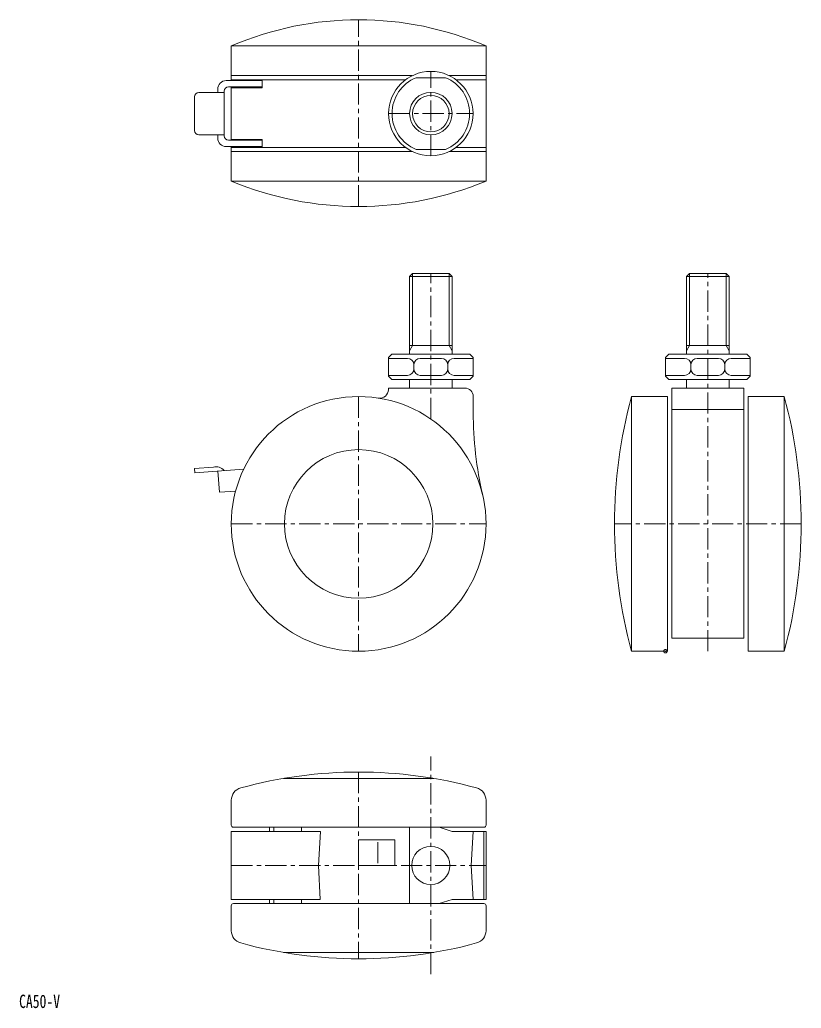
# Model space of a CAD drawing. Units: millimetres on the paper. Extents: x -594 to 361, y -421 to 342.
# Drawn here: x -364.3 to -180.2, y 68.4 to 301.3 of the extents above; entities that cross this region are included whole.
import ezdxf
from ezdxf.enums import TextEntityAlignment as Align

# ---------------------------------------------------------------- set-up
doc = ezdxf.new("R2010")
doc.units = ezdxf.units.MM
doc.header["$PDMODE"] = 32
doc.header["$PDSIZE"] = 0.8
doc.linetypes.add('CHAIN1', pattern=[8, 5, -1, 1, -1])
doc.linetypes.add('DOUBLE_CHAIN1', pattern=[8.8, 5, -1, 0.6, -0.6, 0.6, -1])
doc.layers.add('0-0', color=7, linetype='Continuous', lineweight=18)
doc.layers.add('0-1', color=4, linetype='DOUBLE_CHAIN1', lineweight=18)
doc.styles.add('ＭＳ ゴシック', font='')
doc.styles.get('ＭＳ ゴシック').set_extended_font_data('MS Gothic')

msp = doc.modelspace()

# ---------------------------------------------------------------- linework, layer by layer
at = {"layer": '0-0'}
for p, q in [((-307.25, 286.941), (-315.7, 286.941)), ((-271.871, 288.135), (-314.5, 288.135)), ((-314.5, 287.14), (-273.453, 287.14)), ((-307.244, 285.249), (-307.244, 287.14)), ((-270.964, 287.637), (-264.036, 287.637)), ((-263.187, 288.135), (-254.5, 288.135)), ((-254.5, 287.14), (-261.547, 287.14)), ((-322.17, 284.154), (-316.198, 284.154)), ((-317.691, 284.154), (-317.691, 284.95)), ((-316.198, 284.452), (-316.198, 273.902)), ((-307.244, 285.448), (-315.202, 285.448)), ((-314.5, 272.907), (-314.5, 285.448)), ((-314.5, 285.249), (-307.25, 285.249)), ((-323.165, 275.196), (-323.165, 283.159)), ((-316.198, 274.201), (-322.17, 274.201)), ((-317.691, 274.201), (-317.691, 273.405)), ((-315.202, 272.907), (-307.25, 272.907)), ((-307.25, 273.106), (-314.5, 273.106)), ((-307.243, 271.215), (-307.243, 273.106)), ((-315.7, 271.414), (-307.25, 271.414)), ((-314.5, 271.215), (-273.453, 271.215)), ((-271.813, 270.22), (-314.5, 270.22)), ((-264.036, 270.718), (-270.964, 270.718)), ((-263.187, 270.22), (-254.5, 270.22)), ((-254.5, 271.215), (-261.547, 271.215)), ((-207.236, 222.5), (-207.236, 240.8)), ((-197.236, 240.8), (-197.236, 222.5)), ((-273, 221.5), (-277.5, 221.5)), ((-270, 221.5), (-265, 221.5)), ((-262, 221.5), (-257.5, 221.5)), ((-207.736, 221.5), (-212.236, 221.5)), ((-204.736, 221.5), (-199.736, 221.5)), ((-196.736, 221.5), (-192.236, 221.5)), ((-271.5, 219), (-271.5, 220)), ((-263.5, 219), (-263.5, 220)), ((-206.236, 219), (-206.236, 220)), ((-198.236, 219), (-198.236, 220)), ((-277.5, 217.5), (-273, 217.5)), ((-270, 217.5), (-265, 217.5)), ((-257.5, 217.5), (-262, 217.5)), ((-212.236, 217.5), (-207.736, 217.5)), ((-199.736, 217.5), (-204.736, 217.5)), ((-192.236, 217.5), (-196.736, 217.5)), ((-272.5, 216.5), (-272.5, 214.5)), ((-262.5, 216.5), (-262.5, 214.5)), ((-207.236, 216.5), (-207.236, 214.5)), ((-197.236, 216.5), (-197.236, 214.5)), ((-257.5, 208.825), (-257.5, 212.5)), ((-210.736, 209.436), (-193.736, 209.436)), ((-318.727, 195.911), (-323.177, 195.521)), ((-266.8, 122.536), (-302.2, 122.536)), ((-314.5, 111.536), (-314.5, 117.405)), ((-254.5, 111.536), (-254.5, 117.405)), ((-255, 111.036), (-314, 111.036)), ((-305.5, 110.036), (-305.5, 111.036)), ((-304.5, 111.036), (-304.5, 110.036)), ((-298, 111.036), (-298, 110.036)), ((-272.5, 111.036), (-272.5, 93.036)), ((-255, 94.036), (-255, 110.036)), ((-280, 107.536), (-280, 102.536)), ((-305.5, 94.036), (-305.5, 93.036)), ((-304.5, 93.036), (-304.5, 94.036)), ((-298, 94.036), (-298, 93.036)), ((-314.5, 92.536), (-314.5, 86.668)), ((-255, 93.036), (-314, 93.036)), ((-254.5, 92.536), (-254.5, 86.668)), ((-302.2, 81.536), (-266.8, 81.536))]:
    msp.add_line(p, q, dxfattribs=at)
at = {"layer": '0-0', "color": 1}
msp.add_line((-314.5, 102.036), (-313.93, 102.036), dxfattribs=at)
at = {"layer": '0-0'}
for points in [[(-314.5, 286.941), (-314.5, 295.102), (-254.5, 295.102), (-254.5, 263.253)], [(-254.5, 263.253), (-314.5, 263.253), (-314.5, 271.414)], [(-262.5, 222.5), (-262.5, 240.8), (-263.2, 241.5), (-271.8, 241.5), (-272.5, 240.8), (-272.5, 222.5)], [(-197.236, 240.8), (-197.936, 241.5), (-206.536, 241.5), (-207.236, 240.8)], [(-277.5, 221.7), (-276.7, 222.5), (-258.3, 222.5), (-257.5, 221.7)], [(-276.7, 216.5), (-277.5, 217.3), (-277.5, 221.7)], [(-257.5, 221.7), (-257.5, 217.3), (-258.3, 216.5), (-276.7, 216.5)], [(-212.236, 221.7), (-211.436, 222.5), (-193.036, 222.5), (-192.236, 221.7)], [(-192.236, 221.7), (-192.236, 217.3), (-193.036, 216.5), (-211.436, 216.5), (-212.236, 217.3), (-212.236, 221.7)], [(-259.5, 214.5), (-277.5, 214.5), (-277.5, 214.107)], [(-192.736, 212.5), (-184.236, 212.5), (-184.236, 152.5)], [(-184.236, 152.5), (-192.736, 152.5), (-192.736, 212.5)], [(-323.177, 195.521), (-323.089, 194.512), (-311.575, 195.42)], [(-317.691, 194.938), (-317.26, 190.016), (-313.486, 190.233)], [(-265.5, 93.036), (-262.5, 94.036), (-254.5, 94.036), (-254.5, 110.036), (-262.5, 110.036), (-265.5, 111.036)], [(-257.5, 110.036), (-258, 102.036), (-257.5, 94.036)]]:
    msp.add_lwpolyline(points, dxfattribs=at)
for points in [[(-210.736, 155.564), (-193.736, 155.564), (-193.736, 214.5), (-210.736, 214.5)], [(-220.236, 152.5), (-211.736, 152.5), (-211.736, 212.5), (-220.236, 212.5)], [(-293.5, 110.036), (-314.5, 110.036), (-314.5, 94.036), (-293.556, 94.036), (-294, 102.036)], [(-284.5, 108.036), (-276, 108.036), (-276, 102.036), (-284.5, 102.036)]]:
    msp.add_lwpolyline(points, close=True, dxfattribs=at)
for centre, radius in [((-267.5, 279.177), 9.942), ((-267.5, 279.177), 5), ((-284.5, 182.5), 30), ((-284.5, 182.5), 17.5), ((-267.5, 102.036), 4.5)]:
    msp.add_circle(centre, radius, dxfattribs=at)
for centre, radius, start, end in [((-284.5, 225.363), 75.918, 66.72385, 113.27615), ((-315.7, 284.95), 1.991, 90, 180), ((-267.5, 279.177), 9.142, 112.26546, 247.73165), ((-267.5, 279.177), 9.142, 292.26834, 67.73453), ((-322.17, 283.159), 0.995, 90, 180), ((-315.202, 284.452), 0.995, 90, 180), ((-322.17, 275.196), 0.995, 180, 270), ((-315.7, 273.405), 1.991, 180, 270), ((-315.202, 273.902), 0.995, 180, 270), ((-284.5, 335.619), 78.338, 247.48305, 292.51694), ((-273, 220), 1.5, 0, 90), ((-270, 220), 1.5, 90, 180), ((-265, 220), 1.5, 0, 90), ((-262, 220), 1.5, 90, 180), ((-207.736, 220), 1.5, 0, 90), ((-204.736, 220), 1.5, 90, 180), ((-199.736, 220), 1.5, 0, 90), ((-196.736, 220), 1.5, 90, 180), ((-273, 219), 1.5, 270, 0), ((-270, 219), 1.5, 180, 270), ((-265, 219), 1.5, 270, 0), ((-262, 219), 1.5, 180, 270), ((-207.736, 219), 1.5, 270, 0), ((-204.736, 219), 1.5, 180, 270), ((-199.736, 219), 1.5, 270, 0), ((-196.736, 219), 1.5, 180, 270), ((-259.5, 212.5), 2, 0, 90), ((-279.5, 214.107), 2, 261.0107, 0), ((-109.736, 182.5), 114.5, 164.8107, 195.18929), ((-294.736, 182.5), 114.5, 344.8107, 15.18929), ((-170.5, 208.825), 87, 180, 193.00282), ((-318.117, 193.539), 2.449, 38.38962, 104.42466), ((-284.5, 18.856), 105.18, 74.67823, 105.32177), ((-311.5, 117.405), 3, 105.32177, 180), ((-257.5, 117.405), 3, 0, 74.67823), ((-314, 111.536), 0.5, 180, 270), ((-255, 111.536), 0.5, 270, 0), ((-314, 92.536), 0.5, 90, 180), ((-255, 92.536), 0.5, 0, 90), ((-311.5, 86.668), 3, 180, 254.67823), ((-257.5, 86.668), 3, 285.32177, 0), ((-284.5, 185.216), 105.18, 254.67823, 285.32177)]:
    msp.add_arc(centre, radius, start, end, dxfattribs=at)
at = {"layer": '0-1', "linetype": 'CHAIN1'}
for p, q in [((-284.5, 257.281), (-284.5, 301.281)), ((-267.5, 269.236), (-267.5, 289.119)), ((-277.442, 279.177), (-257.558, 279.177)), ((-267.5, 207.218), (-267.5, 241.5)), ((-202.236, 152.5), (-202.236, 241.5)), ((-284.5, 212.5), (-284.5, 152.5)), ((-314.5, 182.5), (-254.5, 182.5)), ((-180.236, 182.5), (-224.236, 182.5)), ((-267.5, 76.385), (-267.5, 127.687)), ((-284.5, 124.036), (-284.5, 80.036)), ((-314.5, 102.036), (-254.5, 102.036))]:
    msp.add_line(p, q, dxfattribs=at)
at = {"layer": '0-1', "linetype": 'Continuous'}
for p, q in [((-272.5, 240.8), (-262.5, 240.8)), ((-207.236, 240.8), (-197.236, 240.8)), ((-262.5, 224.5), (-272.5, 224.5)), ((-197.236, 224.5), (-207.236, 224.5))]:
    msp.add_line(p, q, dxfattribs=at)
for points in [[(-272.5, 223.288), (-271.8, 224.5), (-271.8, 241.5)], [(-263.2, 241.5), (-263.2, 224.5), (-262.5, 223.288)], [(-206.536, 241.5), (-206.536, 224.5), (-207.236, 223.288)], [(-197.236, 223.288), (-197.936, 224.5), (-197.936, 241.5)]]:
    msp.add_lwpolyline(points, dxfattribs=at)
msp.add_circle((-267.5, 279.177), 4.3, dxfattribs=at)
at = {"layer": '0-1'}
msp.add_point((-212.236, 152.5), dxfattribs=at)

# ---------------------------------------------------------------- texts
at = {"layer": '0-0', "style": 'ＭＳ ゴシック', "width": 0.75}
msp.add_text('CA50-V', height=3.152, dxfattribs=at).set_placement((-364.5, 67.5), align=Align.BOTTOM_LEFT)

doc.saveas('drawing.dxf')
